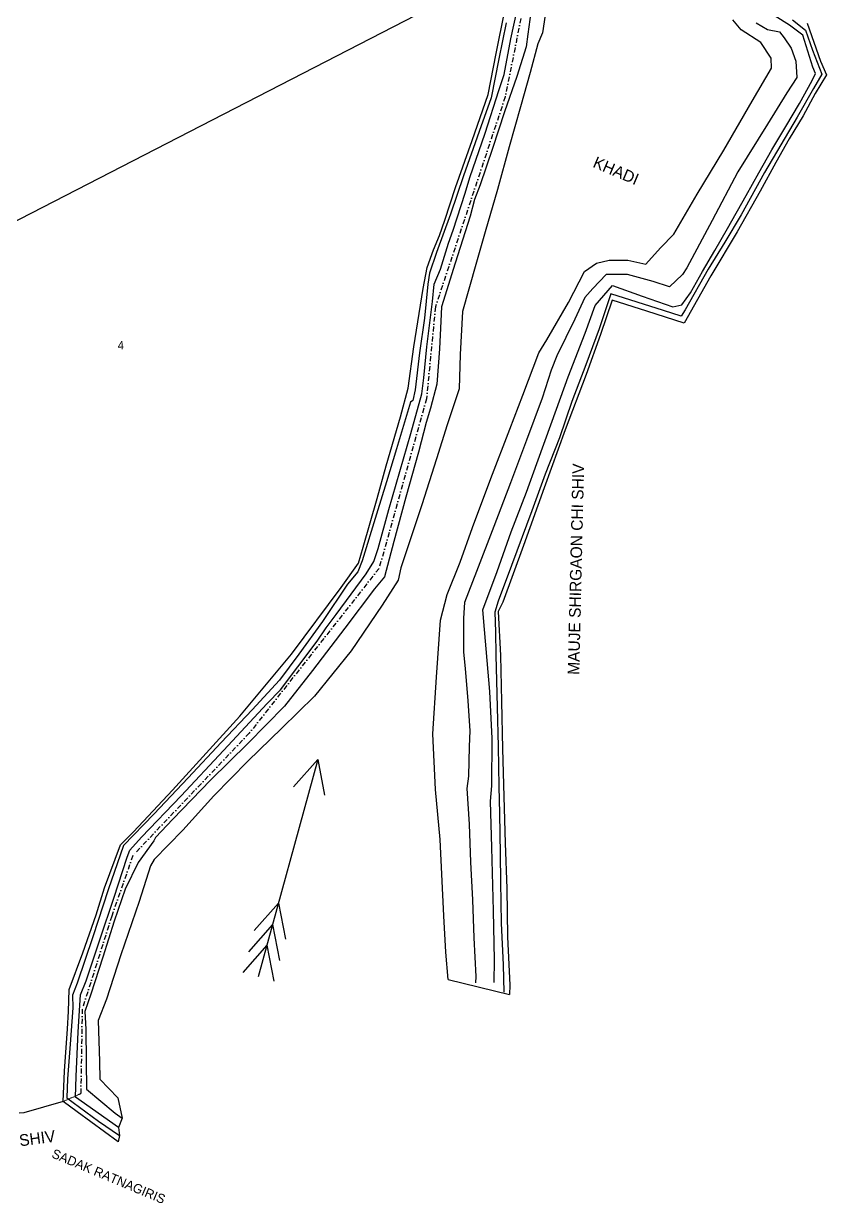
# Model space of a CAD drawing. Header units: metres. Extents: x 316580 to 318346, y 1881599 to 1883417.
# Drawn here: x 317510 to 318326, y 1881599 to 1882798 of the extents above; entities that cross this region are included whole.
import ezdxf

# ---------------------------------------------------------------- set-up
doc = ezdxf.new("R2010")
doc.units = ezdxf.units.M
doc.linetypes.add('DASHDOT', pattern=[1, 0.5, -0.25, 0, -0.25])
for name, color, linetype in [('LINE_WATER', 4, 'Continuous'), ('OFF', 1, 'Continuous'), ('POLY_PARCEL', 6, 'Continuous'), ('POLY_WATER', 4, 'Continuous'), ('TEXT_MAPOUT', 7, 'Continuous'), ('TEXT_PARCEL', 7, 'Continuous'), ('V_BOUND_LINE', 7, 'Continuous'), ('V_BOUND_STREAM_LINE', 7, 'DASHDOT')]:
    doc.layers.add(name, color=color, linetype=linetype)
doc.styles.add('TEXT_MAP', font='')
doc.styles.get('TEXT_MAP').set_extended_font_data('Kruti Dev 050')

msp = doc.modelspace()

# ---------------------------------------------------------------- linework, layer by layer
for p, q in [((317809.3, 1882050.1), (317748.9, 1881829.1)), ((317809.3, 1882050.1), (317784.7, 1882022.3)), ((317809.3, 1882050.1), (317816.3, 1882013.7)), ((317769.4, 1881904), (317744.8, 1881876.2)), ((317769.4, 1881904), (317776.4, 1881867.5)), ((317763.5, 1881882.3), (317738.9, 1881854.5)), ((317763.5, 1881882.3), (317770.5, 1881845.8)), ((317757.7, 1881861.2), (317733.1, 1881833.5)), ((317757.7, 1881861.2), (317764.7, 1881824.8))]:
    msp.add_line(p, q)
at = {"layer": 'LINE_WATER'}
for p, q in [((318005.7, 1882782.6), (318016.9, 1882835.9)), ((318028.7, 1882829.7), (318022.9, 1882787.3)), ((318000.9, 1882799.1), (317993.5, 1882762.2)), ((318254.8, 1882798.8), (318266.3, 1882792)), ((318288.7, 1882796.5), (318274.2, 1882805.6)), ((318302.3, 1882786.3), (318288.7, 1882796.5)), ((318291.9, 1882801.9), (318305.1, 1882791.4)), ((317998.8, 1882746.4), (318005.7, 1882782.6)), ((318022.9, 1882787.3), (318021, 1882774.7)), ((318266.3, 1882792), (318278.5, 1882789.8)), ((318278.5, 1882789.8), (318283.2, 1882783.6)), ((318283.2, 1882783.6), (318290.3, 1882773.2)), ((318312.6, 1882753.7), (318302.3, 1882786.3)), ((318305.1, 1882791.4), (318312.2, 1882771.2)), ((318021, 1882774.7), (318011.6, 1882744.5)), ((318290.3, 1882773.2), (318295.2, 1882759.8)), ((318312.2, 1882771.2), (318321.7, 1882746.7)), ((317993.5, 1882762.2), (317985.7, 1882722.6)), ((318295.2, 1882759.8), (318296.2, 1882743.2)), ((317993.2, 1882730), (317998.8, 1882746.4)), ((318311.9, 1882740.4), (318315.3, 1882747.5)), ((318315.3, 1882747.5), (318312.6, 1882753.7)), ((318321.7, 1882746.7), (318313, 1882732.1)), ((318011.6, 1882744.5), (317999.2, 1882708.6)), ((318296.2, 1882743.2), (318286.1, 1882727.9)), ((318298.9, 1882716.8), (318311.9, 1882740.4)), ((317985.7, 1882722.6), (317973.3, 1882688.5)), ((317979.6, 1882686.9), (317993.2, 1882730)), ((318286.1, 1882727.9), (318266.4, 1882695.8)), ((318313, 1882732.1), (318296.6, 1882703.2)), ((318285.1, 1882693.6), (318298.9, 1882716.8)), ((317999.2, 1882708.6), (317986.8, 1882671.2)), ((318296.6, 1882703.2), (318279.9, 1882674.9)), ((317973.3, 1882688.5), (317957.5, 1882643.4)), ((317964, 1882641.7), (317979.6, 1882686.9)), ((318266.4, 1882695.8), (318236.1, 1882647.3)), ((318270.9, 1882669.9), (318285.1, 1882693.6)), ((318279.9, 1882674.9), (318263.3, 1882646.7)), ((317986.8, 1882671.2), (317974.3, 1882634.2)), ((318257.5, 1882646.4), (318270.9, 1882669.9)), ((317957.5, 1882643.4), (317944.3, 1882604.5)), ((317959, 1882625.9), (317964, 1882641.7)), ((318236.1, 1882647.3), (318210.1, 1882597.9)), ((318263.3, 1882646.7), (318239.5, 1882603.7)), ((318244.8, 1882623.4), (318257.5, 1882646.4)), ((317947, 1882588.3), (317959, 1882625.9)), ((317974.3, 1882634.2), (317968.8, 1882619.2)), ((317968.8, 1882619.2), (317964.3, 1882602.3)), ((318225.9, 1882589.9), (318244.8, 1882623.4)), ((317944.3, 1882604.5), (317929.9, 1882565.6)), ((317964.3, 1882602.3), (317949, 1882554.7)), ((318239.5, 1882603.7), (318222.9, 1882575.8)), ((318210.1, 1882597.9), (318184.5, 1882549.7)), ((318212.7, 1882567.6), (318225.9, 1882589.9)), ((317942.1, 1882575.1), (317947, 1882588.3)), ((317934.1, 1882548.5), (317942.1, 1882575.1)), ((318200.2, 1882546.2), (318212.7, 1882567.6)), ((318222.9, 1882575.8), (318206, 1882548.6)), ((317929.9, 1882565.6), (317922.9, 1882544.6)), ((317949, 1882554.7), (317935, 1882510.3)), ((317922.9, 1882544.6), (317921.2, 1882533.3)), ((317927.7, 1882533.3), (317934.1, 1882548.5)), ((318102.6, 1882543.1), (318088.9, 1882528.8)), ((318124.2, 1882543.2), (318102.6, 1882543.1)), ((318150.1, 1882535.9), (318124.2, 1882543.2)), ((318180.1, 1882543.1), (318166.9, 1882530.4)), ((318184.5, 1882549.7), (318180.1, 1882543.1)), ((318206, 1882548.6), (318182.6, 1882507.1)), ((318188.1, 1882524.6), (318200.2, 1882546.2)), ((317921.2, 1882533.3), (317917.7, 1882498.8)), ((317925.8, 1882515.7), (317927.7, 1882533.3)), ((318091.4, 1882511.7), (318108.9, 1882531.8)), ((318108.9, 1882531.8), (318139, 1882521.2)), ((318166.9, 1882530.4), (318150.1, 1882535.9)), ((318080.8, 1882519.7), (318070.5, 1882497.5)), ((318088.9, 1882528.8), (318080.8, 1882519.7)), ((318107.2, 1882523.4), (318095.4, 1882487.8)), ((318160.6, 1882506.4), (318107.2, 1882523.4)), ((318139, 1882521.2), (318170.2, 1882510.1)), ((318179.2, 1882512.1), (318188.1, 1882524.6)), ((317920.3, 1882469.5), (317925.8, 1882515.7)), ((317935, 1882510.3), (317934.4, 1882495.8)), ((318081.2, 1882483.5), (318091.4, 1882511.7)), ((318178.6, 1882500.8), (318160.6, 1882506.4)), ((318170.2, 1882510.1), (318179.2, 1882512.1)), ((318182.6, 1882507.1), (318178.6, 1882500.8)), ((317917.7, 1882498.8), (317912.9, 1882463.5)), ((317934.4, 1882495.8), (317933.2, 1882467.4)), ((318070.5, 1882497.5), (318052.3, 1882460.3)), ((318063.9, 1882438.9), (318081.2, 1882483.5)), ((318095.4, 1882487.8), (318081.7, 1882451.3)), ((317912.9, 1882463.5), (317908.3, 1882425.8)), ((317917, 1882438), (317920.3, 1882469.5)), ((317933.2, 1882467.4), (317930.5, 1882431.6)), ((318052.3, 1882460.3), (318046.7, 1882445.8)), ((318081.7, 1882451.3), (318067.7, 1882414.1)), ((317915.1, 1882421.9), (317917, 1882438)), ((318046.7, 1882445.8), (318037.3, 1882417.4)), ((318047.7, 1882394), (318063.9, 1882438.9)), ((317903.8, 1882381.5), (317915.1, 1882421.9)), ((317908.3, 1882425.8), (317905.8, 1882415)), ((317930.5, 1882431.6), (317923.9, 1882407.1)), ((317903.6, 1882413.4), (317889.5, 1882365.8)), ((317905.8, 1882415), (317903.6, 1882413.4)), ((318037.3, 1882417.4), (318021.5, 1882374.5)), ((318067.7, 1882414.1), (318055, 1882376.9)), ((317923.9, 1882407.1), (317919.5, 1882392.5)), ((317919.5, 1882392.5), (317911.6, 1882362.4)), ((318032.1, 1882350.8), (318047.7, 1882394)), ((317892.6, 1882342.8), (317903.8, 1882381.5)), ((318021.5, 1882374.5), (318005.1, 1882331.2)), ((318055, 1882376.9), (318040.6, 1882340)), ((317889.5, 1882365.8), (317879.3, 1882332.3)), ((317911.6, 1882362.4), (317899, 1882316.8)), ((318021.5, 1882321.9), (318032.1, 1882350.8)), ((317881.5, 1882304.1), (317892.6, 1882342.8)), ((318040.6, 1882340), (318026.8, 1882302.8)), ((317879.3, 1882332.3), (317869.2, 1882299.4)), ((318005.1, 1882331.2), (317988.2, 1882287)), ((317899, 1882316.8), (317886.7, 1882271.6)), ((318005.9, 1882281.4), (318021.5, 1882321.9)), ((317870.7, 1882264.4), (317881.5, 1882304.1)), ((318026.8, 1882302.8), (318006.1, 1882247.4)), ((317869.2, 1882299.4), (317854.5, 1882251.9)), ((317988.2, 1882287), (317970.6, 1882241)), ((317991.5, 1882241), (318005.9, 1882281.4)), ((317886.7, 1882271.6), (317877.2, 1882235.6)), ((317866.2, 1882251.2), (317870.7, 1882264.4)), ((317854.5, 1882251.9), (317850.1, 1882240.7)), ((317858.4, 1882238.6), (317866.2, 1882251.2)), ((318006.1, 1882247.4), (317992.7, 1882211.1)), ((317827.9, 1882197.5), (317858.4, 1882238.6)), ((317850.1, 1882240.7), (317839.5, 1882228.2)), ((317877.2, 1882235.6), (317867.1, 1882223.5)), ((317970.6, 1882241), (317958.6, 1882209.7)), ((317977, 1882202), (317991.5, 1882241)), ((317839.5, 1882228.2), (317814.3, 1882190.3)), ((317867.1, 1882223.5), (317836.9, 1882183.6)), ((317958.6, 1882209.7), (317957.3, 1882193.8)), ((317992.7, 1882211.1), (317989.3, 1882199.7)), ((317817.8, 1882183.7), (317827.9, 1882197.5)), ((317978.8, 1882182.3), (317977, 1882202)), ((317989.3, 1882199.7), (317990.1, 1882179.8)), ((317814.3, 1882190.3), (317790.2, 1882157)), ((317836.9, 1882183.6), (317803.9, 1882140.5)), ((317808.8, 1882170.2), (317817.8, 1882183.7)), ((317957.3, 1882193.8), (317957.5, 1882159.2)), ((317984.1, 1882119.3), (317978.8, 1882182.3)), ((317789.2, 1882144.3), (317808.8, 1882170.2)), ((317990.1, 1882179.8), (317990.3, 1882156)), ((317957.5, 1882159.2), (317959.2, 1882142.6)), ((317790.2, 1882157), (317770.6, 1882130.6)), ((317990.3, 1882156), (317990.9, 1882129.9)), ((317771.6, 1882120.9), (317789.2, 1882144.3)), ((317803.9, 1882140.5), (317775.6, 1882104.3)), ((317959.2, 1882142.6), (317961.8, 1882109.6)), ((317770.6, 1882130.6), (317742.7, 1882100.5)), ((317990.9, 1882129.9), (317991.5, 1882103.3)), ((317757.8, 1882106.8), (317771.6, 1882120.9)), ((317986.6, 1882071.4), (317984.1, 1882119.3)), ((317742.7, 1882100.5), (317711.2, 1882067.4)), ((317713.4, 1882059.3), (317757.8, 1882106.8)), ((317775.6, 1882104.3), (317738.3, 1882066.4)), ((317961.8, 1882109.6), (317964, 1882079.1)), ((317991.5, 1882103.3), (317992.6, 1882063.1)), ((317964, 1882079.1), (317963.2, 1882063.3)), ((317711.2, 1882067.4), (317677.8, 1882031.2)), ((317738.3, 1882066.4), (317700.3, 1882028.9)), ((317963.2, 1882063.3), (317962.4, 1882032.9)), ((317986.2, 1882023.3), (317986.6, 1882071.4)), ((317992.6, 1882063.1), (317993.5, 1882022.4)), ((317670.6, 1882013), (317713.4, 1882059.3)), ((317677.8, 1882031.2), (317642.8, 1881994.4)), ((317700.3, 1882028.9), (317662.1, 1881989.4)), ((317962.4, 1882032.9), (317960.7, 1882020.6)), ((317960.7, 1882020.6), (317963.1, 1881984.1)), ((317985, 1882007.6), (317986.2, 1882023.3)), ((317993.5, 1882022.4), (317994.1, 1881995)), ((317630.3, 1881971.1), (317670.6, 1882013)), ((317986.2, 1881960.6), (317985, 1882007.6)), ((317642.8, 1881994.4), (317612, 1881962.5)), ((317994.1, 1881995), (317994.8, 1881953.7)), ((317662.1, 1881989.4), (317644.4, 1881970.6)), ((317963.1, 1881984.1), (317964.4, 1881945.5)), ((317618.3, 1881957.8), (317630.3, 1881971.1)), ((317642.6, 1881967.4), (317627, 1881945.3)), ((317644.4, 1881970.6), (317642.6, 1881967.4)), ((317612, 1881962.5), (317596.2, 1881917.4)), ((317615.7, 1881950.7), (317618.3, 1881957.8)), ((317988.1, 1881896), (317986.2, 1881960.6)), ((317602.2, 1881909.2), (317615.7, 1881950.7)), ((317627, 1881945.3), (317613.7, 1881918.2)), ((317964.4, 1881945.5), (317966.6, 1881907.2)), ((317994.8, 1881953.7), (317995.2, 1881925.8)), ((317613.7, 1881918.2), (317602.3, 1881885.8)), ((317995.2, 1881925.8), (317995.9, 1881883.6)), ((317596.2, 1881917.4), (317580.7, 1881869.7)), ((317588.1, 1881867.6), (317602.2, 1881909.2)), ((317966.6, 1881907.2), (317968, 1881868.6)), ((317989, 1881846.5), (317988.1, 1881896)), ((317602.3, 1881885.8), (317590.8, 1881848.9)), ((317995.9, 1881883.6), (317997.6, 1881841.2)), ((317580.7, 1881869.7), (317564.8, 1881822.6)), ((317573.9, 1881824.9), (317588.1, 1881867.6)), ((317968, 1881868.6), (317970, 1881829.5)), ((317590.8, 1881848.9), (317578.6, 1881811.3)), ((317988.7, 1881823.4), (317989, 1881846.5)), ((317997.6, 1881841.2), (317998.5, 1881813.6)), ((317564.8, 1881822.6), (317560.1, 1881810.3)), ((317568.4, 1881810.8), (317573.9, 1881824.9)), ((317970, 1881829.5), (317969.8, 1881823.1)), ((317560.1, 1881810.3), (317560.3, 1881797.6)), ((317565.8, 1881773), (317568.4, 1881810.8)), ((317578.6, 1881811.3), (317572.5, 1881793.8)), ((317560.3, 1881797.6), (317557.6, 1881760.6)), ((317572.5, 1881793.8), (317573.5, 1881775.7)), ((317573.5, 1881775.7), (317574.1, 1881743.1)), ((317563.8, 1881727.6), (317565.8, 1881773)), ((317557.6, 1881760.6), (317555.1, 1881725.2)), ((317574.1, 1881743.1), (317574.5, 1881714.9)), ((317563, 1881706.7), (317563.8, 1881727.6)), ((317555.1, 1881725.2), (317554.4, 1881706)), ((317574.5, 1881714.9), (317603.4, 1881690.6)), ((317554.4, 1881706), (317586.5, 1881682.4)), ((317607, 1881675.9), (317563, 1881706.7)), ((317603.4, 1881690.6), (317610.6, 1881685.5)), ((317586.5, 1881682.4), (317608, 1881667.7))]:
    msp.add_line(p, q, dxfattribs=at)
at = {"layer": 'OFF'}
for p, q in [((317942, 1881826.4), (318004.3, 1881811)), ((317606.1, 1881706.1), (317610.6, 1881685.5)), ((317610.6, 1881685.5), (317607, 1881675.9)), ((317608, 1881667.7), (317606.4, 1881661.3)), ((317607, 1881675.9), (317608, 1881667.7))]:
    msp.add_line(p, q, dxfattribs=at)
at = {"layer": 'POLY_PARCEL'}
msp.add_line((317467.4, 1882579.3), (318008, 1882857.8), dxfattribs=at)
at = {"layer": 'POLY_WATER'}
for p, q in [((318043.5, 1882826.3), (318037.8, 1882788.8)), ((317990.5, 1882767.6), (317999.4, 1882811.5)), ((318239.7, 1882791.8), (318231.1, 1882802)), ((318306.6, 1882798.5), (318313.5, 1882779.2)), ((318037.8, 1882788.8), (318032.9, 1882777.6)), ((318259.7, 1882779.1), (318239.7, 1882791.8)), ((318032.9, 1882777.6), (318025.3, 1882748.5)), ((318270, 1882763.1), (318259.7, 1882779.1)), ((318313.5, 1882779.2), (318320.1, 1882759.8)), ((317982.4, 1882726.1), (317990.5, 1882767.6)), ((318270.6, 1882752.8), (318270, 1882763.1)), ((318320.1, 1882759.8), (318326.2, 1882746)), ((318025.3, 1882748.5), (318015.4, 1882713.5)), ((318250.9, 1882719.2), (318270.6, 1882752.8)), ((318326.2, 1882746), (318314.9, 1882727.2)), ((317966.3, 1882679.4), (317982.4, 1882726.1)), ((318314.9, 1882727.2), (318302.8, 1882704.5)), ((318015.4, 1882713.5), (318003.7, 1882672.9)), ((318222, 1882669.5), (318250.9, 1882719.2)), ((318302.8, 1882704.5), (318288.3, 1882681.1)), ((317949.3, 1882631.5), (317966.3, 1882679.4)), ((318288.3, 1882681.1), (318274.9, 1882656.9)), ((318003.7, 1882672.9), (317991.9, 1882629.4)), ((318194.8, 1882624.9), (318222, 1882669.5)), ((318274.9, 1882656.9), (318259, 1882627.8)), ((317943.8, 1882615), (317949.3, 1882631.5)), ((317991.9, 1882629.4), (317979.4, 1882586.4)), ((318259, 1882627.8), (318235.4, 1882586.4)), ((317938.5, 1882598.3), (317943.8, 1882615)), ((318171.1, 1882584.2), (318194.8, 1882624.9)), ((317933, 1882582.6), (317938.5, 1882598.3)), ((317926.8, 1882568), (317933, 1882582.6)), ((317979.4, 1882586.4), (317969.9, 1882553.4)), ((318157.6, 1882570.3), (318171.1, 1882584.2)), ((318235.4, 1882586.4), (318208.7, 1882541.6)), ((317920.6, 1882550.3), (317926.8, 1882568)), ((318142.9, 1882553.5), (318157.6, 1882570.3)), ((318080.4, 1882546.1), (318092.7, 1882554.6)), ((318092.7, 1882554.6), (318105.4, 1882557.5)), ((318105.4, 1882557.5), (318124.3, 1882557.5)), ((318124.3, 1882557.5), (318142.9, 1882553.5)), ((317916.5, 1882528.8), (317920.6, 1882550.3)), ((317969.9, 1882553.4), (317956.3, 1882505.3)), ((318064.1, 1882514.6), (318080.4, 1882546.1)), ((318208.7, 1882541.6), (318181.7, 1882493.7)), ((317907, 1882469.5), (317916.5, 1882528.8)), ((318042, 1882476.7), (318064.1, 1882514.6)), ((318108.7, 1882517), (318096.6, 1882482.1)), ((318143.8, 1882505.8), (318108.7, 1882517)), ((317956.3, 1882505.3), (317954, 1882461.8)), ((318181.7, 1882493.7), (318143.8, 1882505.8)), ((318096.6, 1882482.1), (318082.2, 1882441.4)), ((318034, 1882463.5), (318042, 1882476.7)), ((317901.3, 1882427.4), (317907, 1882469.5)), ((317954, 1882461.8), (317953, 1882426.7)), ((318017.6, 1882420.4), (318034, 1882463.5)), ((318082.2, 1882441.4), (318060.9, 1882385)), ((317893.3, 1882398.4), (317901.3, 1882427.4)), ((317953, 1882426.7), (317941, 1882390.1)), ((318004.5, 1882385.8), (318017.6, 1882420.4)), ((317878.9, 1882348.5), (317893.3, 1882398.4)), ((317941, 1882390.1), (317930.1, 1882355.8)), ((317985.1, 1882335.6), (318004.5, 1882385.8)), ((318060.9, 1882385), (318039.5, 1882326.3)), ((317930.1, 1882355.8), (317915.2, 1882309)), ((317869.8, 1882315.4), (317878.9, 1882348.5)), ((317966.7, 1882286), (317985.1, 1882335.6)), ((318039.5, 1882326.3), (318018.3, 1882267.4)), ((317855.4, 1882266), (317869.8, 1882315.4)), ((317915.2, 1882309), (317893.8, 1882244.9)), ((317953.9, 1882250.6), (317966.7, 1882286)), ((317850.7, 1882249.5), (317855.4, 1882266)), ((318018.3, 1882267.4), (317997.4, 1882209.8)), ((317833.3, 1882225), (317850.7, 1882249.5)), ((317893.8, 1882244.9), (317891.2, 1882232.4)), ((317940.9, 1882217.6), (317953.9, 1882250.6)), ((317891.2, 1882232.4), (317874.8, 1882206.9)), ((317782.8, 1882157.1), (317833.3, 1882225)), ((317874.8, 1882206.9), (317843.4, 1882160.6)), ((317934.1, 1882191.5), (317940.9, 1882217.6)), ((317997.4, 1882209.8), (317992.8, 1882200.3)), ((317992.8, 1882200.3), (317995, 1882155.8)), ((317929.9, 1882133.7), (317934.1, 1882191.5)), ((317843.4, 1882160.6), (317805.9, 1882114.4)), ((317730.1, 1882094), (317782.8, 1882157.1)), ((317995, 1882155.8), (317996, 1882109)), ((317926.2, 1882076.1), (317929.9, 1882133.7)), ((317805.9, 1882114.4), (317772.8, 1882081.7)), ((317996, 1882109), (317997.2, 1882060.8)), ((317661.7, 1882018.9), (317730.1, 1882094)), ((317772.8, 1882081.7), (317738.4, 1882048.3)), ((317929.1, 1882019.6), (317926.2, 1882076.1)), ((317997.2, 1882060.8), (317998.4, 1882012.4)), ((317738.4, 1882048.3), (317703.6, 1882012.9)), ((317622.2, 1881976.6), (317661.7, 1882018.9)), ((317933.7, 1881968.8), (317929.1, 1882019.6)), ((317703.6, 1882012.9), (317672.1, 1881978.1)), ((317998.4, 1882012.4), (317999.9, 1881965.1)), ((317672.1, 1881978.1), (317643, 1881948.4)), ((317608.9, 1881963.4), (317622.2, 1881976.6)), ((317937.5, 1881891), (317933.7, 1881968.8)), ((317592.6, 1881919.4), (317608.9, 1881963.4)), ((317999.9, 1881965.1), (318001.6, 1881918.8)), ((317643, 1881948.4), (317639.3, 1881942)), ((317639.3, 1881942), (317627.8, 1881905.6)), ((317584, 1881892.2), (317592.6, 1881919.4)), ((318001.6, 1881918.8), (318002.3, 1881869.8)), ((317627.8, 1881905.6), (317609.1, 1881851.5)), ((317570.6, 1881853.4), (317584, 1881892.2)), ((317939.6, 1881854), (317937.5, 1881891)), ((318002.3, 1881869.8), (318004.4, 1881820.6)), ((317556.8, 1881816.1), (317570.6, 1881853.4)), ((317609.1, 1881851.5), (317594.7, 1881806.3)), ((317942, 1881826.4), (317939.6, 1881854)), ((317556, 1881793.7), (317556.8, 1881816.1)), ((318004.4, 1881820.6), (318004.3, 1881811)), ((317594.7, 1881806.3), (317586.3, 1881784.5)), ((317555, 1881776.3), (317556, 1881793.7)), ((317552.1, 1881733.2), (317555, 1881776.3)), ((317586.3, 1881784.5), (317587.7, 1881742.9)), ((317587.7, 1881742.9), (317588, 1881725.1)), ((317550.7, 1881702.3), (317552.1, 1881733.2)), ((317588, 1881725.1), (317606.1, 1881706.1)), ((317565, 1881691.9), (317550.7, 1881702.3)), ((317606.4, 1881661.3), (317565, 1881691.9))]:
    msp.add_line(p, q, dxfattribs=at)
at = {"layer": 'V_BOUND_LINE'}
for p, q in [((317550.7, 1881702.3), (317510.8, 1881690.8)), ((317510.8, 1881690.8), (317506, 1881690.3))]:
    msp.add_line(p, q, dxfattribs=at)
at = {"layer": 'V_BOUND_STREAM_LINE', "ltscale": 10}
for p, q in [((318027.6, 1882862.9), (317999.8, 1882723.6)), ((317999.8, 1882723.6), (317928.9, 1882510.2)), ((317928.9, 1882510.2), (317919.9, 1882416.8)), ((317919.9, 1882416.8), (317871.6, 1882244.3)), ((317871.6, 1882244.3), (317739.8, 1882076.9)), ((317739.8, 1882076.9), (317621.5, 1881952.5)), ((317621.5, 1881952.5), (317600, 1881890.7)), ((317600, 1881890.7), (317570, 1881796.3)), ((317570, 1881796.3), (317568.5, 1881710.2))]:
    msp.add_line(p, q, dxfattribs=at)
at = {"layer": 'V_BOUND_STREAM_LINE'}
msp.add_line((317568.5, 1881710.2), (317550.7, 1881702.3), dxfattribs=at)

# ---------------------------------------------------------------- texts
at = {"layer": 'TEXT_MAPOUT'}
for s, height, rotation, p in [('KHADI', 11.8, 336.9821, (318088, 1882652.6)), ('MAUJE SHIRGAON CHI SHIV', 11.803, 88.6771, (318075.1, 1882136)), ('MAUJE ZADGAON CHI SHIV', 11.803, 7.5902, (317336.4, 1881634)), ('SADAK RATNAGIRIS', 9.442, 337.186, (317538.1, 1881645.8))]:
    msp.add_text(s, height=height, rotation=rotation, dxfattribs=at).set_placement(p)
at = {"layer": 'TEXT_PARCEL', "style": 'TEXT_MAP'}
msp.add_text('4', height=8.5, rotation=0.6548, dxfattribs=at).set_placement((317606.1, 1882466.9))

doc.saveas('drawing.dxf')
